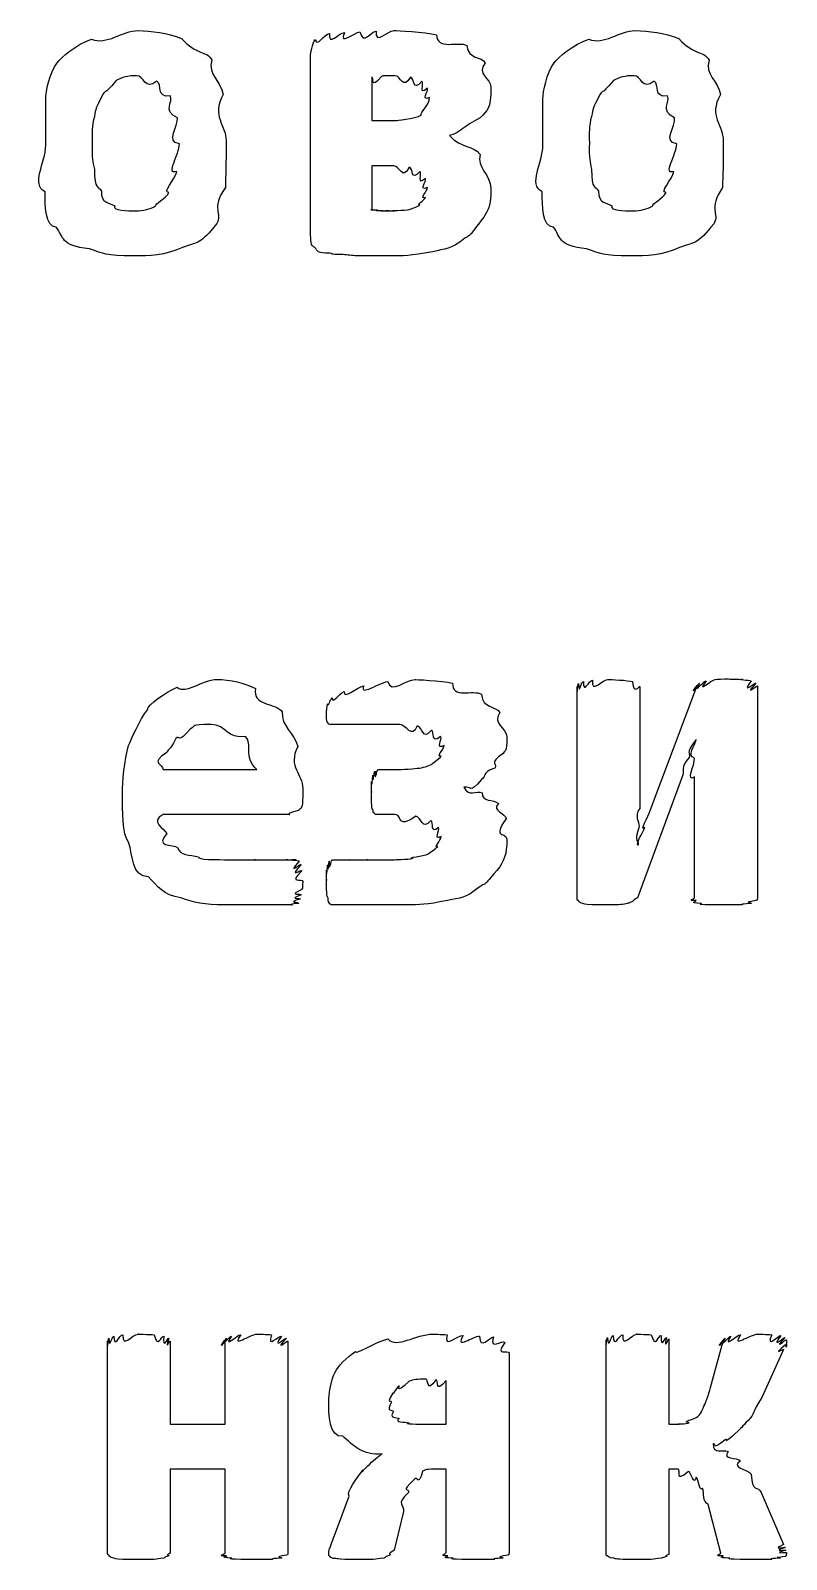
# Model space of a CAD drawing. Header units: millimetres. Extents: x 25 to 190, y 204 to 253.
# Drawn here: x 144.75 to 150.66, y 229.86 to 241.83 of the extents above; entities that cross this region are included whole.
import ezdxf

# ---------------------------------------------------------------- set-up
doc = ezdxf.new("R2010")
doc.units = ezdxf.units.MM
doc.layers.get('0').update_dxf_attribs({"linetype": 'CONTINUOUS'})

msp = doc.modelspace()

# ---------------------------------------------------------------- linework, layer by layer
at = {"color": 0}
for p, q in [((146.939, 240.247), (146.939, 241.647)), ((147.418, 241.465), (147.418, 241.124)), ((147.87, 241.306), (147.87, 241.306)), ((147.418, 241.124), (147.617, 241.124)), ((145.913, 240.942), (145.913, 240.942)), ((146.278, 240.964), (146.278, 240.964)), ((149.804, 240.942), (149.804, 240.942)), ((150.168, 240.964), (150.168, 240.964)), ((147.589, 240.771), (147.418, 240.771)), ((147.418, 240.771), (147.418, 240.429)), ((147.854, 240.6), (147.854, 240.6)), ((148.35, 240.594), (148.35, 240.594)), ((149.024, 235.041), (149.024, 236.694)), ((149.514, 236.694), (149.514, 235.741)), ((149.597, 235.724), (149.961, 236.694)), ((150.435, 236.7), (150.435, 235.041)), ((145.785, 236.044), (146.518, 236.044)), ((147.465, 236.044), (147.614, 236.044)), ((149.85, 235.995), (149.498, 235.041)), ((146.877, 235.895), (146.877, 235.835)), ((148.143, 235.906), (148.138, 235.906)), ((149.944, 235.041), (149.944, 235.989)), ((146.772, 235.692), (145.785, 235.692)), ((147.598, 235.692), (147.46, 235.692)), ((148.474, 235.499), (148.474, 235.499)), ((145.35, 229.917), (145.35, 231.571)), ((145.84, 231.571), (145.84, 230.921)), ((146.27, 230.921), (146.27, 231.571)), ((146.761, 231.571), (146.761, 229.917)), ((149.251, 229.906), (149.251, 231.582)), ((149.742, 231.588), (149.742, 230.921)), ((150.067, 231.207), (150.166, 231.571)), ((148.492, 231.477), (148.492, 229.917)), ((150.64, 231.505), (150.469, 231.13)), ((148.001, 230.921), (148.001, 231.262)), ((145.84, 230.921), (146.27, 230.921)), ((147.847, 230.921), (148.001, 230.921)), ((149.742, 230.921), (149.824, 230.921)), ((146.27, 230.568), (145.84, 230.568)), ((145.84, 230.568), (145.84, 229.912)), ((146.27, 229.912), (146.27, 230.568)), ((148.001, 230.568), (147.908, 230.568)), ((148.001, 229.917), (148.001, 230.568)), ((149.813, 230.568), (149.742, 230.568)), ((149.742, 230.568), (149.742, 229.901)), ((150.464, 230.386), (150.64, 229.978)), ((147.125, 230.05), (147.241, 230.358)), ((150.15, 229.912), (150.05, 230.292)), ((147.665, 230.237), (147.593, 229.934)), ((150.662, 229.906), (150.662, 229.906))]:
    msp.add_line(p, q, dxfattribs=at)
for points in [[(144.955, 241.576), (144.987, 241.622), (145.106, 241.719), (145.225, 241.763)], [(145.225, 241.763), (145.343, 241.711), (145.467, 241.829), (145.588, 241.829)], [(145.588, 241.829), (145.696, 241.829), (145.816, 241.808), (145.93, 241.768)], [(145.93, 241.768), (146.046, 241.633), (146.126, 241.675), (146.167, 241.598)], [(146.939, 241.647), (146.939, 241.638), (146.951, 241.731), (146.977, 241.758)], [(146.977, 241.758), (146.99, 241.693), (147.04, 241.803), (147.088, 241.807)], [(147.088, 241.807), (147.074, 241.7), (147.162, 241.813), (147.204, 241.813)], [(147.204, 241.813), (147.155, 241.704), (147.283, 241.818), (147.325, 241.818)], [(147.325, 241.818), (147.354, 241.708), (147.407, 241.824), (147.452, 241.824)], [(147.452, 241.824), (147.442, 241.711), (147.541, 241.829), (147.589, 241.829)], [(147.589, 241.829), (147.618, 241.829), (147.829, 241.818), (147.925, 241.796)], [(147.925, 241.796), (147.927, 241.671), (148.099, 241.749), (148.162, 241.713)], [(148.845, 241.576), (148.878, 241.622), (148.996, 241.719), (149.115, 241.763)], [(149.115, 241.763), (149.233, 241.711), (149.357, 241.829), (149.479, 241.829)], [(149.479, 241.829), (149.586, 241.829), (149.706, 241.808), (149.82, 241.768)], [(149.82, 241.768), (149.936, 241.633), (150.016, 241.675), (150.057, 241.598)], [(148.162, 241.713), (148.174, 241.598), (148.276, 241.631), (148.306, 241.576)], [(144.866, 241.294), (144.866, 241.347), (144.895, 241.499), (144.955, 241.576)], [(146.167, 241.598), (146.13, 241.483), (146.24, 241.434), (146.255, 241.328)], [(148.306, 241.576), (148.232, 241.487), (148.35, 241.457), (148.35, 241.388)], [(148.757, 241.294), (148.757, 241.347), (148.785, 241.499), (148.845, 241.576)], [(150.057, 241.598), (150.02, 241.483), (150.13, 241.434), (150.145, 241.328)], [(145.417, 241.438), (145.31, 241.307), (145.342, 241.374), (145.313, 241.328)], [(145.577, 241.476), (145.513, 241.476), (145.462, 241.463), (145.417, 241.438)], [(145.737, 241.432), (145.638, 241.358), (145.639, 241.476), (145.577, 241.476)], [(145.842, 241.317), (145.726, 241.303), (145.781, 241.406), (145.737, 241.432)], [(147.496, 241.471), (147.398, 241.355), (147.44, 241.468), (147.418, 241.465)], [(147.6, 241.476), (147.46, 241.476), (147.528, 241.474), (147.496, 241.471)], [(147.721, 241.465), (147.662, 241.358), (147.647, 241.476), (147.6, 241.476)], [(147.81, 241.432), (147.733, 241.344), (147.757, 241.457), (147.721, 241.465)], [(147.854, 241.377), (147.777, 241.314), (147.832, 241.417), (147.81, 241.432)], [(147.87, 241.306), (147.794, 241.27), (147.865, 241.355), (147.854, 241.377)], [(148.35, 241.388), (148.35, 241.204), (148.322, 241.212), (148.267, 241.146)], [(149.308, 241.438), (149.2, 241.307), (149.232, 241.374), (149.203, 241.328)], [(149.468, 241.476), (149.403, 241.476), (149.352, 241.463), (149.308, 241.438)], [(149.628, 241.432), (149.528, 241.358), (149.529, 241.476), (149.468, 241.476)], [(149.732, 241.317), (149.616, 241.303), (149.672, 241.406), (149.628, 241.432)], [(144.866, 240.931), (144.866, 241.009), (144.866, 241.184), (144.866, 241.294)], [(145.313, 241.328), (145.252, 241.212), (145.26, 241.223), (145.247, 241.157)], [(145.897, 241.146), (145.777, 241.204), (145.867, 241.268), (145.842, 241.317)], [(146.255, 241.328), (146.159, 241.153), (146.278, 241.099), (146.278, 240.964)], [(147.804, 241.168), (147.794, 241.186), (147.87, 241.246), (147.87, 241.306)], [(148.757, 240.931), (148.757, 241.009), (148.757, 241.184), (148.757, 241.294)], [(149.203, 241.328), (149.142, 241.212), (149.151, 241.223), (149.137, 241.157)], [(149.787, 241.146), (149.667, 241.204), (149.757, 241.268), (149.732, 241.317)], [(150.145, 241.328), (150.049, 241.153), (150.168, 241.099), (150.168, 240.964)], [(145.247, 241.157), (145.226, 241.082), (145.23, 241.026), (145.23, 240.953)], [(145.913, 240.942), (145.799, 240.958), (145.908, 241.082), (145.897, 241.146)], [(147.617, 241.124), (147.589, 241.124), (147.76, 241.137), (147.804, 241.168)], [(148.267, 241.146), (148.121, 241.075), (148.131, 241.037), (148.025, 241.008)], [(149.137, 241.157), (149.116, 241.082), (149.12, 241.026), (149.12, 240.953)], [(149.804, 240.942), (149.689, 240.958), (149.798, 241.082), (149.787, 241.146)], [(144.861, 240.567), (144.748, 240.623), (144.866, 240.794), (144.866, 240.931)], [(145.23, 240.953), (145.226, 240.818), (145.235, 240.809), (145.247, 240.743)], [(145.892, 240.727), (145.799, 240.69), (145.913, 240.865), (145.913, 240.942)], [(146.278, 240.964), (146.278, 240.767), (146.275, 240.71), (146.272, 240.6)], [(148.025, 241.008), (148.121, 240.903), (148.212, 240.932), (148.267, 240.859)], [(148.751, 240.567), (148.638, 240.623), (148.757, 240.794), (148.757, 240.931)], [(149.12, 240.953), (149.116, 240.818), (149.126, 240.809), (149.137, 240.743)], [(149.782, 240.727), (149.689, 240.69), (149.804, 240.865), (149.804, 240.942)], [(150.168, 240.964), (150.168, 240.767), (150.165, 240.71), (150.162, 240.6)], [(148.267, 240.859), (148.232, 240.76), (148.35, 240.701), (148.35, 240.594)], [(145.247, 240.743), (145.248, 240.573), (145.276, 240.623), (145.302, 240.573)], [(145.831, 240.561), (145.773, 240.561), (145.881, 240.663), (145.892, 240.727)], [(147.711, 240.76), (147.655, 240.652), (147.636, 240.771), (147.589, 240.771)], [(147.793, 240.727), (147.721, 240.639), (147.744, 240.751), (147.711, 240.76)], [(147.837, 240.672), (147.766, 240.608), (147.815, 240.712), (147.793, 240.727)], [(147.854, 240.6), (147.784, 240.568), (147.848, 240.652), (147.837, 240.672)], [(149.137, 240.743), (149.138, 240.573), (149.166, 240.623), (149.192, 240.573)], [(149.721, 240.561), (149.663, 240.561), (149.771, 240.663), (149.782, 240.727)], [(144.949, 240.291), (144.862, 240.293), (144.861, 240.459), (144.861, 240.567)], [(145.302, 240.573), (145.299, 240.473), (145.362, 240.485), (145.407, 240.457)], [(145.726, 240.457), (145.718, 240.469), (145.805, 240.517), (145.831, 240.561)], [(146.272, 240.6), (146.156, 240.432), (146.25, 240.399), (146.206, 240.319)], [(147.837, 240.523), (147.784, 240.509), (147.854, 240.57), (147.854, 240.6)], [(148.35, 240.594), (148.35, 240.451), (148.331, 240.435), (148.295, 240.368)], [(148.839, 240.291), (148.752, 240.293), (148.751, 240.459), (148.751, 240.567)], [(149.192, 240.573), (149.189, 240.473), (149.253, 240.485), (149.297, 240.457)], [(149.616, 240.457), (149.608, 240.469), (149.695, 240.517), (149.721, 240.561)], [(150.162, 240.6), (150.046, 240.432), (150.14, 240.399), (150.096, 240.319)], [(145.407, 240.457), (145.387, 240.418), (145.506, 240.418), (145.572, 240.418)], [(145.572, 240.418), (145.63, 240.418), (145.682, 240.43), (145.726, 240.457)], [(147.418, 240.429), (147.391, 240.425), (147.447, 240.426), (147.463, 240.424)], [(147.463, 240.424), (147.42, 240.421), (147.491, 240.421), (147.507, 240.418)], [(147.507, 240.418), (147.449, 240.418), (147.536, 240.418), (147.551, 240.418)], [(147.551, 240.418), (147.479, 240.418), (147.58, 240.418), (147.595, 240.418)], [(147.595, 240.418), (147.537, 240.418), (147.677, 240.421), (147.711, 240.429)], [(147.711, 240.429), (147.721, 240.432), (147.771, 240.447), (147.793, 240.462)], [(147.793, 240.462), (147.766, 240.465), (147.829, 240.501), (147.837, 240.523)], [(149.297, 240.457), (149.277, 240.418), (149.396, 240.418), (149.462, 240.418)], [(149.462, 240.418), (149.52, 240.418), (149.572, 240.43), (149.616, 240.457)], [(146.206, 240.319), (146.068, 240.153), (146.071, 240.176), (145.936, 240.132)], [(148.295, 240.368), (148.162, 240.2), (148.212, 240.247), (148.146, 240.203)], [(150.096, 240.319), (149.958, 240.153), (149.961, 240.176), (149.826, 240.132)], [(145.208, 240.12), (144.979, 240.143), (145.007, 240.217), (144.949, 240.291)], [(146.972, 240.132), (146.939, 240.134), (146.939, 240.195), (146.939, 240.247)], [(148.146, 240.203), (148.03, 240.112), (147.995, 240.123), (147.893, 240.098)], [(149.098, 240.12), (148.869, 240.143), (148.897, 240.217), (148.839, 240.291)], [(145.555, 240.065), (145.329, 240.065), (145.325, 240.083), (145.208, 240.12)], [(145.936, 240.132), (145.799, 240.065), (145.676, 240.065), (145.555, 240.065)], [(147.088, 240.087), (146.986, 240.083), (146.997, 240.105), (146.972, 240.132)], [(147.192, 240.076), (147.074, 240.076), (147.124, 240.083), (147.088, 240.087)], [(147.303, 240.065), (147.261, 240.068), (147.228, 240.072), (147.192, 240.076)], [(147.418, 240.065), (147.338, 240.065), (147.343, 240.065), (147.303, 240.065)], [(147.54, 240.065), (147.416, 240.065), (147.458, 240.065), (147.418, 240.065)], [(147.893, 240.098), (147.711, 240.065), (147.675, 240.065), (147.54, 240.065)], [(149.445, 240.065), (149.219, 240.065), (149.215, 240.083), (149.098, 240.12)], [(149.826, 240.132), (149.689, 240.065), (149.567, 240.065), (149.445, 240.065)], [(145.896, 236.689), (145.962, 236.631), (146.09, 236.75), (146.205, 236.75)], [(146.205, 236.75), (146.31, 236.75), (146.422, 236.725), (146.508, 236.678)], [(147.355, 236.7), (147.316, 236.613), (147.476, 236.725), (147.542, 236.733)], [(147.542, 236.733), (147.57, 236.631), (147.683, 236.75), (147.757, 236.75)], [(147.757, 236.75), (147.749, 236.75), (147.961, 236.74), (148.05, 236.722)], [(148.05, 236.722), (148.044, 236.595), (148.212, 236.674), (148.276, 236.634)], [(149.024, 236.694), (149.024, 236.602), (149.027, 236.708), (149.035, 236.717)], [(149.035, 236.717), (149.038, 236.618), (149.054, 236.729), (149.073, 236.733)], [(149.073, 236.733), (149.075, 236.629), (149.115, 236.744), (149.145, 236.744)], [(149.145, 236.744), (149.137, 236.631), (149.218, 236.75), (149.266, 236.75)], [(149.266, 236.75), (149.28, 236.75), (149.426, 236.744), (149.459, 236.733)], [(149.459, 236.733), (149.468, 236.613), (149.514, 236.712), (149.514, 236.694)], [(149.961, 236.694), (149.886, 236.606), (149.972, 236.714), (149.983, 236.722)], [(149.983, 236.722), (149.913, 236.62), (150.013, 236.735), (150.033, 236.739)], [(150.033, 236.739), (149.953, 236.631), (150.078, 236.75), (150.104, 236.75)], [(150.104, 236.75), (150.122, 236.752), (150.165, 236.755), (150.209, 236.755)], [(150.209, 236.755), (150.21, 236.752), (150.289, 236.752), (150.319, 236.75)], [(150.319, 236.75), (150.27, 236.75), (150.37, 236.746), (150.385, 236.739)], [(150.385, 236.739), (150.303, 236.62), (150.416, 236.729), (150.424, 236.722)], [(150.424, 236.722), (150.316, 236.606), (150.435, 236.707), (150.435, 236.7)], [(145.664, 236.513), (145.66, 236.551), (145.803, 236.648), (145.896, 236.689)], [(146.508, 236.678), (146.48, 236.54), (146.662, 236.573), (146.717, 236.496)], [(147.074, 236.562), (147.077, 236.525), (147.092, 236.595), (147.107, 236.606)], [(147.107, 236.606), (147.11, 236.551), (147.157, 236.637), (147.201, 236.656)], [(147.201, 236.656), (147.198, 236.587), (147.296, 236.689), (147.355, 236.7)], [(148.276, 236.634), (148.287, 236.518), (148.386, 236.548), (148.419, 236.491)], [(145.515, 236.232), (145.535, 236.279), (145.601, 236.436), (145.664, 236.513)], [(146.717, 236.496), (146.707, 236.386), (146.812, 236.328), (146.838, 236.226)], [(147.063, 236.491), (147.063, 236.488), (147.066, 236.543), (147.074, 236.562)], [(147.063, 236.441), (147.063, 236.441), (147.063, 236.472), (147.063, 236.491)], [(148.419, 236.491), (148.355, 236.404), (148.474, 236.371), (148.474, 236.298)], [(146, 236.364), (145.896, 236.238), (145.918, 236.32), (145.885, 236.287)], [(146.16, 236.397), (145.987, 236.397), (146.047, 236.386), (146, 236.364)], [(146.43, 236.303), (146.284, 236.279), (146.281, 236.397), (146.16, 236.397)], [(147.074, 236.413), (147.066, 236.415), (147.066, 236.43), (147.063, 236.441)], [(147.09, 236.397), (147.074, 236.4), (147.077, 236.405), (147.074, 236.413)], [(147.107, 236.397), (147.088, 236.397), (147.097, 236.397), (147.09, 236.397)], [(147.168, 236.397), (147.103, 236.397), (147.118, 236.397), (147.107, 236.397)], [(147.272, 236.397), (147.162, 236.397), (147.197, 236.397), (147.168, 236.397)], [(147.427, 236.397), (147.363, 236.397), (147.316, 236.397), (147.272, 236.397)], [(147.636, 236.397), (147.484, 236.397), (147.489, 236.397), (147.427, 236.397)], [(147.774, 236.386), (147.731, 236.279), (147.687, 236.397), (147.636, 236.397)], [(147.884, 236.353), (147.815, 236.265), (147.818, 236.378), (147.774, 236.386)], [(147.956, 236.303), (147.875, 236.238), (147.913, 236.342), (147.884, 236.353)], [(145.466, 235.862), (145.466, 235.941), (145.482, 236.121), (145.515, 236.232)], [(145.885, 236.287), (145.832, 236.177), (145.831, 236.221), (145.813, 236.177)], [(146.518, 236.044), (146.406, 236.154), (146.492, 236.24), (146.43, 236.303)], [(147.983, 236.232), (147.912, 236.198), (147.974, 236.284), (147.956, 236.303)], [(147.961, 236.149), (147.912, 236.139), (147.983, 236.201), (147.983, 236.232)], [(148.474, 236.298), (148.474, 236.168), (148.464, 236.211), (148.446, 236.171)], [(149.955, 236.281), (149.862, 236.154), (149.918, 236.185), (149.9, 236.138)], [(149.944, 236.133), (149.876, 236.154), (149.951, 236.233), (149.955, 236.281)], [(145.813, 236.177), (145.678, 236.091), (145.785, 236.091), (145.785, 236.044)], [(146.838, 236.226), (146.758, 236.062), (146.877, 236.013), (146.877, 235.895)], [(147.89, 236.088), (147.881, 236.091), (147.946, 236.127), (147.961, 236.149)], [(148.446, 236.171), (148.322, 236.088), (148.409, 236.091), (148.38, 236.055)], [(149.9, 236.138), (149.829, 236.058), (149.868, 236.041), (149.85, 235.995)], [(149.944, 235.989), (149.873, 235.937), (149.944, 236.084), (149.944, 236.133)], [(147.416, 235.95), (147.418, 235.886), (147.423, 235.989), (147.427, 236)], [(147.427, 236), (147.427, 235.912), (147.435, 236.025), (147.443, 236.033)], [(147.443, 236.033), (147.44, 235.926), (147.457, 236.044), (147.465, 236.044)], [(147.614, 236.044), (147.61, 236.044), (147.73, 236.047), (147.774, 236.055)], [(147.774, 236.055), (147.82, 236.058), (147.859, 236.073), (147.89, 236.088)], [(148.38, 236.055), (148.267, 236.018), (148.32, 235.992), (148.276, 235.967)], [(147.416, 235.873), (147.416, 235.841), (147.416, 235.928), (147.416, 235.95)], [(147.416, 235.785), (147.416, 235.78), (147.416, 235.84), (147.416, 235.873)], [(148.138, 235.906), (148.179, 235.826), (148.233, 235.884), (148.281, 235.862)], [(148.276, 235.967), (148.183, 235.849), (148.19, 235.92), (148.143, 235.906)], [(145.515, 235.476), (145.466, 235.54), (145.466, 235.715), (145.466, 235.862)], [(146.877, 235.835), (146.877, 235.736), (146.866, 235.747), (146.844, 235.724)], [(147.427, 235.73), (147.418, 235.731), (147.418, 235.763), (147.416, 235.785)], [(148.281, 235.862), (148.276, 235.786), (148.371, 235.815), (148.408, 235.78)], [(148.408, 235.78), (148.353, 235.716), (148.468, 235.705), (148.468, 235.658)], [(145.785, 235.692), (145.678, 235.636), (145.794, 235.587), (145.813, 235.543)], [(146.844, 235.724), (146.714, 235.692), (146.797, 235.692), (146.772, 235.692)], [(147.438, 235.702), (147.427, 235.705), (147.429, 235.719), (147.427, 235.73)], [(147.46, 235.692), (147.438, 235.692), (147.445, 235.694), (147.438, 235.702)], [(147.763, 235.68), (147.603, 235.573), (147.664, 235.692), (147.598, 235.692)], [(147.879, 235.647), (147.812, 235.559), (147.81, 235.672), (147.763, 235.68)], [(147.939, 235.592), (147.87, 235.529), (147.908, 235.632), (147.879, 235.647)], [(148.468, 235.658), (148.355, 235.504), (148.474, 235.556), (148.474, 235.499)], [(149.514, 235.741), (149.468, 235.676), (149.512, 235.645), (149.509, 235.598)], [(149.553, 235.592), (149.509, 235.551), (149.582, 235.68), (149.597, 235.724)], [(145.813, 235.543), (145.715, 235.434), (145.86, 235.465), (145.901, 235.432)], [(147.961, 235.52), (147.896, 235.485), (147.953, 235.57), (147.939, 235.592)], [(147.934, 235.443), (147.896, 235.429), (147.961, 235.49), (147.961, 235.52)], [(149.509, 235.598), (149.465, 235.463), (149.506, 235.501), (149.503, 235.454)], [(149.503, 235.454), (149.479, 235.463), (149.538, 235.548), (149.553, 235.592)], [(145.67, 235.206), (145.535, 235.206), (145.551, 235.369), (145.515, 235.476)], [(145.901, 235.432), (145.913, 235.372), (145.995, 235.379), (146.061, 235.361)], [(147.857, 235.383), (147.859, 235.385), (147.914, 235.421), (147.934, 235.443)], [(148.474, 235.499), (148.474, 235.368), (148.455, 235.35), (148.419, 235.283)], [(146.061, 235.361), (146.046, 235.339), (146.207, 235.339), (146.304, 235.339)], [(146.304, 235.339), (146.337, 235.339), (146.448, 235.339), (146.508, 235.339)], [(146.508, 235.339), (146.454, 235.339), (146.615, 235.339), (146.656, 235.339)], [(146.656, 235.339), (146.656, 235.339), (146.735, 235.339), (146.761, 235.339)], [(146.761, 235.339), (146.711, 235.339), (146.812, 235.339), (146.827, 235.339)], [(146.827, 235.339), (146.736, 235.339), (146.845, 235.335), (146.849, 235.327)], [(146.849, 235.327), (146.747, 235.209), (146.862, 235.314), (146.866, 235.3)], [(146.866, 235.3), (146.756, 235.184), (146.871, 235.272), (146.871, 235.251)], [(147.063, 235.256), (147.066, 235.184), (147.07, 235.289), (147.074, 235.3)], [(147.074, 235.3), (147.074, 235.209), (147.081, 235.324), (147.085, 235.327)], [(147.085, 235.327), (147.085, 235.22), (147.099, 235.339), (147.107, 235.339)], [(147.107, 235.339), (147.103, 235.339), (147.134, 235.339), (147.157, 235.339)], [(147.157, 235.339), (147.147, 235.339), (147.207, 235.339), (147.245, 235.339)], [(147.245, 235.339), (147.224, 235.339), (147.333, 235.339), (147.388, 235.339)], [(147.388, 235.339), (147.334, 235.339), (147.511, 235.339), (147.592, 235.339)], [(147.592, 235.339), (147.588, 235.339), (147.697, 235.341), (147.741, 235.35)], [(147.741, 235.35), (147.68, 235.353), (147.826, 235.368), (147.857, 235.383)], [(148.419, 235.283), (148.282, 235.121), (148.328, 235.168), (148.259, 235.124)], [(145.923, 235.041), (145.788, 235.059), (145.738, 235.132), (145.67, 235.206)], [(146.871, 235.251), (146.758, 235.14), (146.877, 235.201), (146.877, 235.168)], [(146.877, 235.168), (146.877, 235.085), (146.874, 235.125), (146.871, 235.107)], [(147.063, 235.184), (147.063, 235.147), (147.063, 235.237), (147.063, 235.256)], [(147.063, 235.107), (147.063, 235.088), (147.063, 235.154), (147.063, 235.184)], [(146.27, 234.986), (146.105, 234.986), (146.022, 235.004), (145.923, 235.041)], [(146.866, 235.063), (146.751, 235.026), (146.863, 235.041), (146.86, 235.03)], [(146.871, 235.107), (146.756, 235.052), (146.868, 235.077), (146.866, 235.063)], [(147.074, 235.046), (147.066, 235.044), (147.066, 235.085), (147.063, 235.107)], [(147.085, 235.002), (147.074, 235.011), (147.077, 235.031), (147.074, 235.046)], [(148.259, 235.124), (148.146, 235.033), (148.11, 235.044), (148.011, 235.019)], [(149.035, 235.019), (149.024, 235.015), (149.024, 235.033), (149.024, 235.041)], [(149.498, 235.041), (149.443, 235.011), (149.47, 235.02), (149.459, 235.013)], [(149.955, 235.019), (149.873, 235.015), (149.944, 235.033), (149.944, 235.041)], [(150.435, 235.041), (150.435, 235.015), (150.431, 235.026), (150.424, 235.019)], [(146.485, 234.986), (146.315, 234.986), (146.348, 234.986), (146.27, 234.986)], [(146.662, 234.986), (146.564, 234.986), (146.552, 234.986), (146.485, 234.986)], [(146.789, 234.986), (146.667, 234.986), (146.713, 234.986), (146.662, 234.986)], [(146.844, 234.997), (146.734, 234.986), (146.822, 234.986), (146.789, 234.986)], [(146.86, 235.03), (146.745, 235.004), (146.851, 235.008), (146.844, 234.997)], [(147.118, 234.986), (147.085, 234.986), (147.092, 234.991), (147.085, 235.002)], [(147.189, 234.986), (147.114, 234.986), (147.132, 234.986), (147.118, 234.986)], [(147.316, 234.986), (147.184, 234.986), (147.225, 234.986), (147.189, 234.986)], [(147.482, 234.986), (147.4, 234.986), (147.367, 234.986), (147.316, 234.986)], [(147.68, 234.986), (147.522, 234.986), (147.544, 234.986), (147.482, 234.986)], [(148.011, 235.019), (147.835, 234.986), (147.804, 234.986), (147.68, 234.986)], [(149.068, 234.997), (149.038, 235), (149.042, 235.011), (149.035, 235.019)], [(149.14, 234.986), (149.071, 234.988), (149.086, 234.993), (149.068, 234.997)], [(149.25, 234.986), (149.13, 234.986), (149.169, 234.986), (149.14, 234.986)], [(149.349, 234.986), (149.214, 234.986), (149.29, 234.986), (149.25, 234.986)], [(149.415, 234.997), (149.383, 234.988), (149.374, 234.988), (149.349, 234.986)], [(149.459, 235.013), (149.421, 234.997), (149.433, 235), (149.415, 234.997)], [(149.994, 234.997), (149.886, 235), (149.962, 235.011), (149.955, 235.019)], [(150.071, 234.986), (149.928, 234.988), (150.016, 234.993), (149.994, 234.997)], [(150.192, 234.986), (150.107, 234.986), (150.104, 234.986), (150.071, 234.986)], [(150.308, 234.986), (150.203, 234.986), (150.239, 234.986), (150.192, 234.986)], [(150.385, 234.997), (150.265, 234.988), (150.341, 234.988), (150.308, 234.986)], [(150.424, 235.019), (150.303, 235), (150.403, 235.004), (150.385, 234.997)], [(145.35, 231.571), (145.35, 231.479), (145.353, 231.585), (145.361, 231.593)], [(145.361, 231.593), (145.364, 231.494), (145.38, 231.606), (145.399, 231.61)], [(145.399, 231.61), (145.401, 231.505), (145.441, 231.621), (145.471, 231.621)], [(145.471, 231.621), (145.463, 231.508), (145.544, 231.626), (145.592, 231.626)], [(145.592, 231.626), (145.562, 231.626), (145.683, 231.623), (145.714, 231.621)], [(145.714, 231.621), (145.743, 231.505), (145.772, 231.617), (145.791, 231.61)], [(145.791, 231.61), (145.78, 231.494), (145.821, 231.6), (145.83, 231.593)], [(145.83, 231.593), (145.794, 231.483), (145.84, 231.582), (145.84, 231.571)], [(146.27, 231.571), (146.199, 231.483), (146.273, 231.589), (146.281, 231.593)], [(146.281, 231.593), (146.213, 231.494), (146.301, 231.606), (146.32, 231.61)], [(146.32, 231.61), (146.25, 231.505), (146.362, 231.621), (146.392, 231.621)], [(146.392, 231.621), (146.312, 231.508), (146.466, 231.626), (146.518, 231.626)], [(146.518, 231.626), (146.529, 231.626), (146.604, 231.623), (146.634, 231.621)], [(146.634, 231.621), (146.592, 231.505), (146.692, 231.617), (146.711, 231.61)], [(146.711, 231.61), (146.629, 231.494), (146.742, 231.6), (146.75, 231.593)], [(146.75, 231.593), (146.643, 231.479), (146.761, 231.578), (146.761, 231.571)], [(147.29, 231.489), (147.29, 231.461), (147.445, 231.565), (147.544, 231.588)], [(147.544, 231.588), (147.61, 231.508), (147.764, 231.626), (147.896, 231.626)], [(147.896, 231.626), (147.893, 231.626), (147.966, 231.623), (148.007, 231.621)], [(148.007, 231.621), (147.974, 231.505), (148.089, 231.618), (148.134, 231.615)], [(148.134, 231.615), (148.062, 231.501), (148.219, 231.612), (148.261, 231.61)], [(148.261, 231.61), (148.263, 231.494), (148.34, 231.604), (148.371, 231.604)], [(148.371, 231.604), (148.334, 231.49), (148.439, 231.585), (148.459, 231.56)], [(149.251, 231.582), (149.251, 231.486), (149.254, 231.594), (149.262, 231.599)], [(149.262, 231.599), (149.269, 231.497), (149.287, 231.611), (149.306, 231.615)], [(149.306, 231.615), (149.309, 231.505), (149.353, 231.621), (149.383, 231.621)], [(149.383, 231.621), (149.372, 231.508), (149.453, 231.626), (149.494, 231.626)], [(149.494, 231.626), (149.456, 231.626), (149.574, 231.623), (149.604, 231.621)], [(149.604, 231.621), (149.637, 231.505), (149.662, 231.618), (149.681, 231.615)], [(149.681, 231.615), (149.677, 231.497), (149.717, 231.606), (149.725, 231.599)], [(149.725, 231.599), (149.695, 231.486), (149.742, 231.59), (149.742, 231.588)], [(150.166, 231.571), (150.096, 231.483), (150.172, 231.589), (150.183, 231.593)], [(150.183, 231.593), (150.118, 231.494), (150.207, 231.606), (150.227, 231.61)], [(150.227, 231.61), (150.158, 231.505), (150.274, 231.621), (150.304, 231.621)], [(150.304, 231.621), (150.221, 231.508), (150.381, 231.626), (150.436, 231.626)], [(150.436, 231.626), (150.438, 231.626), (150.516, 231.623), (150.547, 231.621)], [(150.547, 231.621), (150.5, 231.505), (150.603, 231.618), (150.618, 231.615)], [(150.618, 231.615), (150.533, 231.497), (150.647, 231.606), (150.651, 231.599)], [(150.651, 231.599), (150.544, 231.486), (150.662, 231.589), (150.662, 231.582)], [(150.662, 231.582), (150.662, 231.468), (150.659, 231.557), (150.657, 231.544)], [(147.131, 231.328), (147.15, 231.372), (147.22, 231.444), (147.29, 231.489)], [(148.459, 231.56), (148.373, 231.442), (148.492, 231.51), (148.492, 231.477)], [(150.657, 231.544), (150.537, 231.442), (150.647, 231.519), (150.64, 231.505)], [(147.081, 231.114), (147.081, 231.13), (147.097, 231.265), (147.131, 231.328)], [(147.627, 231.218), (147.544, 231.104), (147.593, 231.185), (147.582, 231.163)], [(147.709, 231.257), (147.584, 231.137), (147.648, 231.236), (147.627, 231.218)], [(147.841, 231.273), (147.771, 231.273), (147.745, 231.268), (147.709, 231.257)], [(147.919, 231.268), (147.844, 231.155), (147.864, 231.273), (147.841, 231.273)], [(148.001, 231.262), (147.903, 231.152), (147.948, 231.268), (147.919, 231.268)], [(150.023, 231.075), (150.019, 231.06), (150.056, 231.155), (150.067, 231.207)], [(147.191, 230.827), (147.081, 230.813), (147.081, 230.995), (147.081, 231.114)], [(147.582, 231.163), (147.525, 231.064), (147.572, 231.121), (147.572, 231.092)], [(147.572, 231.092), (147.525, 231.009), (147.577, 231.042), (147.588, 231.02)], [(150.469, 231.13), (150.39, 230.998), (150.414, 231.014), (150.381, 230.97)], [(147.588, 231.02), (147.546, 230.965), (147.613, 230.978), (147.632, 230.965)], [(147.632, 230.965), (147.588, 230.934), (147.679, 230.939), (147.709, 230.932)], [(149.902, 230.932), (149.827, 230.939), (149.949, 230.959), (149.968, 230.981)], [(149.968, 230.981), (149.986, 230.987), (150.008, 231.038), (150.023, 231.075)], [(150.381, 230.97), (150.323, 230.912), (150.315, 230.894), (150.282, 230.866)], [(147.709, 230.932), (147.65, 230.921), (147.788, 230.921), (147.847, 230.921)], [(149.824, 230.921), (149.78, 230.921), (149.879, 230.923), (149.902, 230.932)], [(150.282, 230.866), (150.144, 230.74), (150.218, 230.817), (150.183, 230.799)], [(147.5, 230.689), (147.348, 230.67), (147.268, 230.757), (147.191, 230.827)], [(150.183, 230.799), (150.074, 230.707), (150.118, 230.773), (150.089, 230.766)], [(150.089, 230.766), (150.085, 230.681), (150.168, 230.728), (150.205, 230.706)], [(147.351, 230.562), (147.304, 230.504), (147.445, 230.663), (147.5, 230.689)], [(150.205, 230.706), (150.158, 230.641), (150.274, 230.663), (150.304, 230.634)], [(150.304, 230.634), (150.217, 230.582), (150.361, 230.569), (150.387, 230.529)], [(147.241, 230.358), (147.216, 230.391), (147.307, 230.507), (147.351, 230.562)], [(147.753, 230.491), (147.628, 230.372), (147.718, 230.43), (147.704, 230.386)], [(147.814, 230.551), (147.782, 230.427), (147.771, 230.519), (147.753, 230.491)], [(147.908, 230.568), (147.826, 230.568), (147.836, 230.562), (147.814, 230.551)], [(149.896, 230.551), (149.776, 230.449), (149.847, 230.568), (149.813, 230.568)], [(149.957, 230.507), (149.938, 230.431), (149.918, 230.543), (149.896, 230.551)], [(150.006, 230.419), (149.979, 230.387), (149.979, 230.485), (149.957, 230.507)], [(150.387, 230.529), (150.39, 230.383), (150.442, 230.441), (150.464, 230.386)], [(147.704, 230.386), (147.599, 230.288), (147.676, 230.295), (147.665, 230.237)], [(150.05, 230.292), (150.004, 230.314), (150.02, 230.382), (150.006, 230.419)], [(147.086, 229.95), (147.092, 229.939), (147.106, 230.002), (147.125, 230.05)], [(145.361, 229.895), (145.35, 229.891), (145.35, 229.909), (145.35, 229.917)], [(145.399, 229.873), (145.364, 229.876), (145.368, 229.887), (145.361, 229.895)], [(145.83, 229.89), (145.78, 229.876), (145.809, 229.88), (145.791, 229.873)], [(145.84, 229.912), (145.794, 229.887), (145.837, 229.897), (145.83, 229.89)], [(146.281, 229.89), (146.199, 229.887), (146.27, 229.904), (146.27, 229.912)], [(146.32, 229.873), (146.213, 229.876), (146.288, 229.886), (146.281, 229.89)], [(146.75, 229.895), (146.629, 229.876), (146.729, 229.88), (146.711, 229.873)], [(146.761, 229.917), (146.761, 229.891), (146.757, 229.902), (146.75, 229.895)], [(147.081, 229.912), (147.081, 229.902), (147.082, 229.931), (147.086, 229.95)], [(147.092, 229.884), (147.081, 229.884), (147.081, 229.901), (147.081, 229.912)], [(147.56, 229.895), (147.507, 229.876), (147.533, 229.88), (147.511, 229.873)], [(147.593, 229.934), (147.528, 229.895), (147.572, 229.906), (147.56, 229.895)], [(148.012, 229.89), (147.93, 229.887), (148.001, 229.906), (148.001, 229.917)], [(148.051, 229.873), (147.943, 229.873), (148.019, 229.882), (148.012, 229.89)], [(148.481, 229.895), (148.36, 229.876), (148.46, 229.88), (148.442, 229.873)], [(148.492, 229.917), (148.492, 229.891), (148.488, 229.902), (148.481, 229.895)], [(149.262, 229.89), (149.251, 229.887), (149.251, 229.902), (149.251, 229.906)], [(149.306, 229.873), (149.269, 229.873), (149.273, 229.882), (149.262, 229.89)], [(149.742, 229.901), (149.695, 229.884), (149.736, 229.891), (149.725, 229.884)], [(150.166, 229.89), (150.085, 229.887), (150.15, 229.904), (150.15, 229.912)], [(150.216, 229.873), (150.107, 229.873), (150.177, 229.882), (150.166, 229.89)], [(150.64, 229.978), (150.537, 229.931), (150.651, 229.963), (150.651, 229.956)], [(150.651, 229.956), (150.541, 229.917), (150.657, 229.941), (150.657, 229.934)], [(150.657, 229.934), (150.544, 229.902), (150.662, 229.92), (150.662, 229.917)], [(150.662, 229.906), (150.662, 229.884), (150.658, 229.891), (150.651, 229.884)], [(150.662, 229.917), (150.662, 229.895), (150.662, 229.909), (150.662, 229.906)], [(145.471, 229.862), (145.401, 229.865), (145.417, 229.869), (145.399, 229.873)], [(145.592, 229.862), (145.463, 229.862), (145.504, 229.862), (145.471, 229.862)], [(145.714, 229.862), (145.681, 229.862), (145.644, 229.862), (145.592, 229.862)], [(145.791, 229.873), (145.743, 229.865), (145.747, 229.865), (145.714, 229.862)], [(146.392, 229.862), (146.25, 229.865), (146.338, 229.869), (146.32, 229.873)], [(146.518, 229.862), (146.43, 229.862), (146.425, 229.862), (146.392, 229.862)], [(146.634, 229.862), (146.529, 229.862), (146.565, 229.862), (146.518, 229.862)], [(146.711, 229.873), (146.592, 229.865), (146.667, 229.865), (146.634, 229.862)], [(147.136, 229.868), (147.099, 229.869), (147.103, 229.876), (147.092, 229.884)], [(147.207, 229.862), (147.139, 229.865), (147.158, 229.868), (147.136, 229.868)], [(147.307, 229.862), (147.194, 229.862), (147.236, 229.862), (147.207, 229.862)], [(147.428, 229.862), (147.279, 229.862), (147.354, 229.862), (147.307, 229.862)], [(147.511, 229.873), (147.463, 229.865), (147.461, 229.865), (147.428, 229.862)], [(148.123, 229.862), (147.981, 229.865), (148.069, 229.869), (148.051, 229.873)], [(148.244, 229.862), (148.161, 229.862), (148.156, 229.862), (148.123, 229.862)], [(148.371, 229.862), (148.261, 229.862), (148.295, 229.862), (148.244, 229.862)], [(148.442, 229.873), (148.326, 229.865), (148.404, 229.865), (148.371, 229.862)], [(149.383, 229.862), (149.309, 229.865), (149.328, 229.869), (149.306, 229.873)], [(149.494, 229.862), (149.372, 229.862), (149.417, 229.862), (149.383, 229.862)], [(149.604, 229.862), (149.574, 229.862), (149.538, 229.862), (149.494, 229.862)], [(149.681, 229.873), (149.637, 229.865), (149.637, 229.865), (149.604, 229.862)], [(149.725, 229.884), (149.677, 229.873), (149.703, 229.876), (149.681, 229.873)], [(150.299, 229.862), (150.151, 229.865), (150.238, 229.869), (150.216, 229.873)], [(150.431, 229.862), (150.334, 229.862), (150.332, 229.862), (150.299, 229.862)], [(150.541, 229.862), (150.434, 229.862), (150.475, 229.862), (150.431, 229.862)], [(150.613, 229.873), (150.493, 229.865), (150.57, 229.865), (150.541, 229.862)], [(150.651, 229.884), (150.53, 229.873), (150.63, 229.876), (150.613, 229.873)]]:
    msp.add_open_spline(points, degree=3, dxfattribs=at)

doc.saveas('drawing.dxf')
